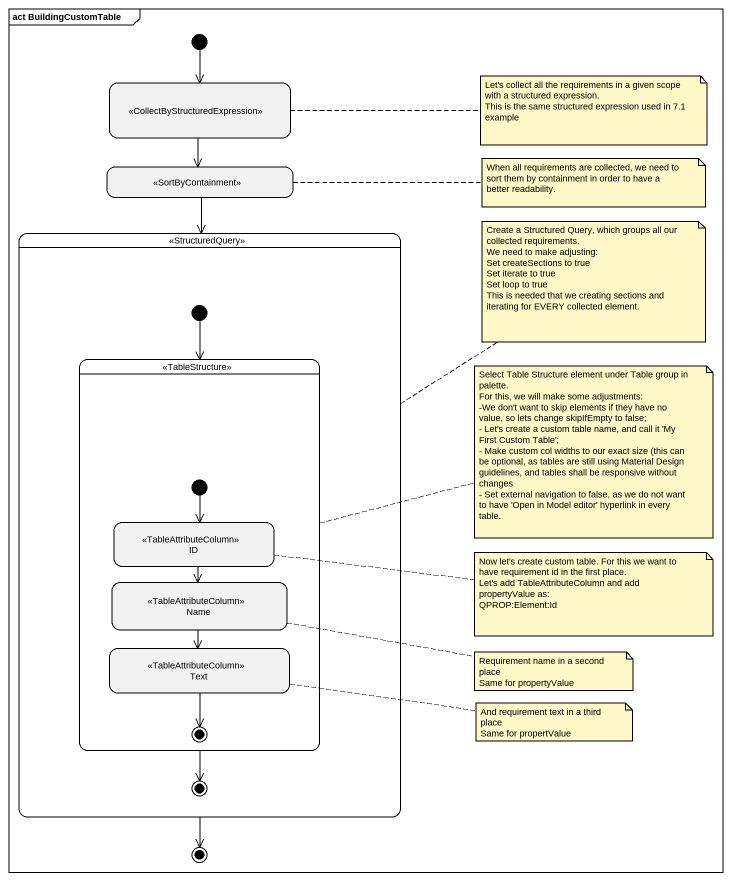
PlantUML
@startuml
mainframe act BuildingCustomTable
hide empty description
state " " as state1 <<CollectByStructuredExpression>>
state " " as state2 <<SortByContainment>>
state " " as state3 <<StructuredQuery>> {
  state " " as state4 <<TableStructure>> {
    state ID <<TableAttributeColumn>>
    state Name <<TableAttributeColumn>>
    state Text <<TableAttributeColumn>>
    [*] --> ID
    Text --> [*]
  }
  [*] --> state4
  state4 --> [*]
}
[*] --> state1
state1 --> state2
state2 --> state3
ID --> Name
Name --> Text
state3 --> [*]
note right of state1
  Let's collect all the requirements in a given scope with a structured expression.
  This is the same structured expression used in 7.1 example
end note
note right of state2 : When all requirements are collected, we need to sort them by containment in order to have a better readability.
note top of state3
  Create a Structured Query, which groups all our collected requirements.
  We need to make adjusting:
  Set createSections to true
  Set iterate to true
  Set loop to true
  This is needed that we creating sections and iterating for EVERY collected element.
end note
note right of state4
  Select Table Structure element under Table group in palette.
  For this, we will make some adjustments:
  -We don't want to skip elements if they have no value, so lets change skipIfEmpty to false;
  - Let's create a custom table name, and call it 'My First Custom Table';
  - Make custom col widths to our exact size (this can be optional, as tables are still using Material Design guidelines, and tables shall be responsive without changes
  - Set external navigation to false, as we do not want to have 'Open in Model editor' hyperlink in every table.
end note
note right of ID
  Now let's create custom table. For this we want to have requirement id in the first place.
  Let's add TableAttributeColumn and add propertyValue as:
  QPROP:Element:Id
end note
note right of Name
  Requirement name in a second place
  Same for propertyValue
end note
note right of Text
  And requirement text in a third place
  Same for propertValue
end note
@enduml
